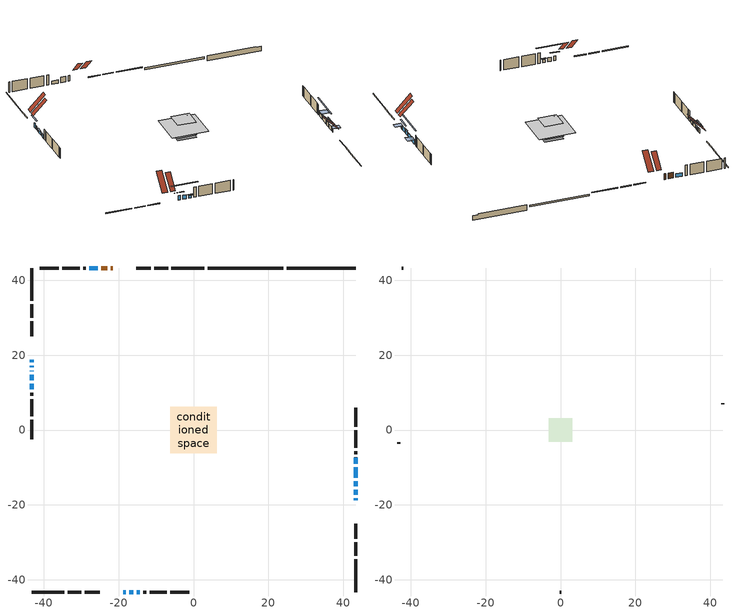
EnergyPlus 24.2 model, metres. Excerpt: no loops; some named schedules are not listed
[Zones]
conditioned space
 floor adiabatic (Floor2 construction): -3.29,-3.29 -3.29,3.29 3.29,3.29 3.29,-3.29 z0.61
 floor adiabatic (AdiabaticFloorConstruction): -6.18,-6.18 -6.18,6.18 6.18,6.18 6.18,-6.18 z1.83
 floor foundation (Slab1 construction): -3.23,-3.23 -3.23,3.23 3.23,3.23 3.23,-3.23 z-1.22
 floor foundation (Slab2 construction): -3.29,-3.29 -3.29,3.29 3.29,3.29 3.29,-3.29 z-0.3
 wall outside (RimJoist1 construction): 2.91,43.29 -5.88,43.29 / -43.29,-43.29 -34.5,-43.29 / -43.29,43.29 -43.29,34.5 / 43.29,-43.29 43.29,-34.5 z0.61:0.91
 wall outside (RimJoist2 construction): -6.81,43.29 -10.43,43.29 / -33.57,-43.29 -29.95,-43.29 / -43.29,33.57 -43.29,29.95 / 43.29,-33.57 43.29,-29.95 z0.61:0.91
 wall outside (RimJoist3 construction): -11.36,43.29 -15.35,43.29 / -29.02,-43.29 -25.04,-43.29 / -43.29,29.02 -43.29,25.04 / 43.29,-29.02 43.29,-25.04 z0.61:0.91
 wall outside (AdiabaticWallConstruction 1): -21.57,43.29 -22.16,43.29 / -23.09,43.29 -24.69,43.29 z0.61:2.64
 wall outside (AdiabaticWallConstruction): 43.29,-18.81 43.29,-18.28 z0.61:1.5; 43.29,-17.35 43.29,-15.98 / 43.29,-15.05 43.29,-13.68 / 43.29,-12.75 43.29,-10.01 / 43.29,-9.08 43.29,-7.35 z0.61:2.08; -18.81,-43.29 -18.1,-43.29 / -43.29,18.81 -43.29,18.1 z0.61:2.24; -43.29,17.18 -43.29,16.76 / -25.62,43.29 -27.85,43.29 z0.61:1.83; -43.29,15.84 -43.29,15.65 z0.61:1.07; -43.29,14.73 -43.29,13.33 z0.61:1.75; -43.29,12.4 -43.29,10.88 z0.61:1.58; -17.17,-43.29 -16.11,-43.29 z0.61:2.06; -15.18,-43.29 -14.36,-43.29 z0.61:1.55
 wall outside (Wall1 construction): -28.77,43.29 -29.52,43.29 / -13.44,-43.29 -12.69,-43.29 / -43.29,9.95 -43.29,9.2 / 43.29,-6.42 43.29,-5.67 z0.61:4.27
 wall outside (Wall2 construction): -30.45,43.29 -35.07,43.29 / -11.76,-43.29 -7.14,-43.29 / -43.29,8.27 -43.29,3.65 / 43.29,-4.74 43.29,-0.12 z0.61:4.27
 wall outside (Wall3 construction): -36,43.29 -41.13,43.29 / -6.21,-43.29 -1.08,-43.29 / -43.29,2.72 -43.29,-2.41 / 43.29,0.81 43.29,5.93 z0.61:4.27
 wall foundation (FoundationWall1 construction): 24.94,43.29,-1.22 24.94,43.29,0.61 41.46,43.29,0.61 41.46,43.29,0.34 43.29,43.29,0.34 43.29,43.29,-1.22
 wall foundation (FoundationWall2 construction): 24.01,43.29 3.84,43.29 z-0.3:0.31
 window (WindowConstruction 11): 43.29,-18.81 43.29,-18.28 z0.61:1.5
 window (WindowConstruction 7): 43.29,-17.35 43.29,-15.98 z0.61:2.08
 window (WindowConstruction 8): 43.29,-15.05 43.29,-13.68 z0.61:2.08
 window (WindowConstruction 9): -18.81,-43.29 -18.1,-43.29 z0.61:2.23
 window (WindowConstruction 10): -43.29,18.81 -43.29,18.1 z0.61:2.23
 window (WindowConstruction 13): -43.29,17.17 -43.29,16.76 z0.61:1.83
 window (WindowConstruction 12): -43.29,15.83 -43.29,15.66 z0.61:1.07
 window (WindowConstruction): -43.29,14.73 -43.29,13.33 z0.61:1.75
 window (WindowConstruction 1): -43.29,12.4 -43.29,10.88 z0.61:1.58
 window (WindowConstruction 2): 43.29,-12.75 43.29,-10.01 z0.61:2.08
 window (WindowConstruction 3): 43.29,-9.08 43.29,-7.35 z0.61:2.08
 window (WindowConstruction 4): -25.62,43.29 -27.85,43.29 z0.61:1.83
 window (WindowConstruction 5): -17.17,-43.29 -16.11,-43.29 z0.61:2.06
 window (WindowConstruction 6): -15.18,-43.29 -14.36,-43.29 z0.61:1.55
 door (Door): -21.57,43.29 -22.16,43.29 z0.61:2.64
 door (Door 1): -23.09,43.29 -24.69,43.29 z0.61:2.64
 ceiling adiabatic (AdiabaticFloorConstruction): 6.18,-6.18 6.18,6.18 -6.18,6.18 -6.18,-6.18 z1.83
 roof outside (Roof2 construction): -2.18,2.18 -2.18,-2.18 2.18,-2.18 2.18,2.18 z4.27
 roof outside (Roof3 construction): -20.64,43.29,4.27 -20.64,38.75,8.81 -19.04,38.75,8.81 -19.04,43.29,4.27; -19.74,-43.29,4.27 -19.74,-38.75,8.81 -21.35,-38.75,8.81 -21.35,-43.29,4.27; -43.29,19.74,4.27 -38.75,19.74,8.81 -38.75,21.35,8.81 -43.29,21.35,4.27; 43.29,-19.74,4.27 38.75,-19.74,8.81 38.75,-21.35,8.81 43.29,-21.35,4.27
attic - vented
 floor to conditioned space (Floor1 construction Reversed): -3.07,-3.07 -3.07,3.07 3.07,3.07 3.07,-3.07 z4.27
 wall outside (Wall4 construction): -42.06,43.29 -42.36,43.29 / -0.15,-43.29 0.15,-43.29 / -43.29,-3.34 -43.29,-3.64 / 43.29,6.86 43.29,7.17 z0.61:4.27
 roof outside (Roof1 construction): -18.11,43.29,4.27 -18.11,38.12,9.44 -16.28,38.12,9.44 -16.28,43.29,4.27; -22.28,-43.29,4.27 -22.28,-38.12,9.44 -24.11,-38.12,9.44 -24.11,-43.29,4.27; -43.29,22.28,4.27 -38.12,22.28,9.44 -38.12,24.11,9.44 -43.29,24.11,4.27; 43.29,-22.28,4.27 38.12,-22.28,9.44 38.12,-24.11,9.44 43.29,-24.11,4.27
shading: 43.29,-17.67 43.29,-19.42 45.73,-19.42 45.73,-17.67 z2.11; 43.29,-14.36 43.29,-18.97 43.59,-18.97 43.59,-14.36 z3.7; 43.29,-13.38 43.29,-15.35 43.59,-15.35 43.59,-13.38 z2.38; -16.88,-43.29 -20.03,-43.29 -20.03,-43.59 -16.88,-43.59 z3.45; -43.29,16.27 -43.29,20.64 -43.59,20.64 -43.59,16.27 z4.06; -43.29,15.2 -43.29,16.29 -43.66,16.29 -43.66,15.2 z1.53; -43.29,13.03 -43.29,15.03 -43.69,15.03 -43.69,13.03 z2.05; -43.29,10.58 -43.29,12.7 -43.66,12.7 -43.66,10.58 z1.87; 43.29,-5.74 43.29,-17.02 43.59,-17.02 43.59,-5.74 z6.35; 43.29,-7.05 43.29,-9.38 45.73,-9.38 45.73,-7.05 z2.38; -12.06,-43.29 -21.22,-43.29 -21.22,-43.59 -12.06,-43.59 z6.11; -13.97,-43.29 -15.58,-43.29 -15.58,-43.69 -13.97,-43.69 z1.95
[Building]
Building 1: Terrain=Suburbs
[Site:Location]
London AP_ON: Latitude {deg}=43.03; Longitude {deg}=-81.15; Time Zone {hr}=-5; Elevation {m}=278; Keep Site Location Information=Yes
[Site:GroundTemperature:Shallow]
3.98693, 1.93205, 1.76749, 2.74264, 6.6573, 10.5537, 13.9317, 16.0716, 16.2534, 14.513, 11.2211, 7.44421
[Site:WaterMainsTemperature]
Calculation Method=Schedule; Temperature Schedule=mains temperature schedule
[Material] Roughness=Rough; Thermal Absorptance=0.9
Name | Thickness {m} | Conductivity {W/m-K} | Density {kg/m3} | Specific Heat {J/kg-K} | Solar Absorptance | Visible Absorptance
asphalt or fiberglass shingles | 0.00635 | 0.162714 | 1121.4 | 1465.45 | 0.95 | 0.95
ceiling stud and cavity | 0.1397 | 0.0798965 | 65.682 | 1177.47 | 0.7 | 0.7
concrete 4.0 in. | 0.1016 | 1.803125 | 2242.8 | 837.4 | 0.7 | 0.7
concrete 8.0 in. | 0.2032 | 1.803125 | 2242.8 | 837.4 | 0.7 | 0.7
door material | 0.04445 | 0.053851 | 512.64 | 1214.23 | 0.7 | 0.7
exterior vertical ins | 0.0052336 | 0.029427 | 32.04 | 1214.23 | 0.7 | 0.7
floor covering | 0.0127 | 9.015625 | 54.468 | 1339.84 | 0.6 | 0.6
floor covering 1 | 0.0127 | 0.0433444 | 54.468 | 1339.84 | 0.6 | 0.6
floor rigid ins; wall rigid ins | 0.512978 | 0.029427 | 32.04 | 1214.23 | 0.7 | 0.7
floor stud and cavity | 0.0889 | 0.214658 | 50.32683 | 1063.81 | 0.7 | 0.7
floor stud and cavity 1 | 0.1397 | 1.75129 | 37.0049 | 1207.88 | 0.7 | 0.7
furniture material conditioned space 1 | 0.1524 | 0.115458 | 640.8 | 1214.23 | 0.6 | 0.6
gypsum board | 0.0127 | 0.160291 | 801 | 837.4 | 0.6 | 0.6
gypsum board 1 | 0.0127 | 0.160291 | 801 | 837.4 | 0.7 | 0.7
osb sheathing 0.5 in. | 0.0127 | 0.115458 | 512.64 | 1214.23 | 0.7 | 0.7
osb sheathing 0.75 in. | 0.01905 | 0.115458 | 512.64 | 1214.23 | 0.7 | 0.7
osb sheathing 2.0 in. | 0.0508 | 0.115458 | 512.64 | 1214.23 | 0.7 | 0.7
rim joist stud and cavity | 0.0508 | 0.0290657 | 125.044 | 1163.47 | 0.6 | 0.6
rim joist stud and cavity 1 | 0.0508 | 0.648972 | 50.32683 | 1063.81 | 0.6 | 0.6
rim joist stud and cavity 2 | 0.0508 | 0.172285 | 50.32683 | 1063.81 | 0.6 | 0.6
roof stud and cavity | 0.2032 | 0.119966 | 78.34581 | 1123.46 | 0.7 | 0.7
roof stud and cavity 1 | 0.0889 | 3.02846 | 78.34581 | 1123.46 | 0.7 | 0.7
wall stud and cavity | 0.1397 | 0.0938917 | 139.0536 | 1170.24 | 0.7 | 0.7
wall stud and cavity 1 | 0.1397 | 0.0940029 | 139.0536 | 1170.24 | 0.7 | 0.7
wall stud and cavity 2 | 0.1397 | 0.0953587 | 139.0536 | 1170.24 | 0.7 | 0.7
wall stud and cavity 3 | 0.0889 | 6.9971 | 50.32683 | 1063.81 | 0.6 | 0.6
wall stud and cavity 4 | 0.0889 | 0.380278 | 52.3479 | 1209.89 | 0.7 | 0.7
wall stud and cavity 5 | 0.0889 | 0.391764 | 83.0341 | 1211.67 | 0.7 | 0.7
wood siding | 0.0254 | 0.102417 | 544.68 | 1172.36 | 0.25 | 0.25
wood siding 1 | 0.00254 | 0.102417 | 544.68 | 1172.36 | 0.25 | 0.25
wood siding 2; wood siding 3; wood siding 4 | 0.0254 | 0.102417 | 544.68 | 1172.36 | 0.7 | 0.7
[WindowMaterial:SimpleGlazingSystem]
Name | U-Factor {W/m2-K} | Solar Heat Gain Coefficient
WindowMaterial | 1.88623 | 0.49
WindowMaterial 1 | 2.04351 | 0.42
WindowMaterial 10 | 3.07407 | 0.29
WindowMaterial 11 | 2.34104 | 0.25
WindowMaterial 2 | 1.84478 | 0.52
WindowMaterial 3 | 1.984461 | 0.45
WindowMaterial 4 | 2.787898 | 0.69
WindowMaterial 5 | 2.038402 | 0.42
WindowMaterial 6 | 2.140606 | 0.37
WindowMaterial 7 | 2.01115 | 0.44
WindowMaterial 8 | 2.07985 | 0.4
WindowMaterial 9 | 2.992306 | 0.48
[Construction]
AdiabaticFloorConstruction: floor stud and cavity 1, floor rigid ins, osb sheathing 0.75 in., floor covering 1
AdiabaticWallConstruction: wood siding 3, wall rigid ins, wall stud and cavity 4, gypsum board
AdiabaticWallConstruction 1: wood siding 4, wall rigid ins, wall stud and cavity 4, gypsum board
Door; Door 1: door material
Floor1 construction Reversed: gypsum board, ceiling stud and cavity
Floor2 construction: floor stud and cavity, floor covering
FoundationWall1 construction: concrete 8.0 in.
FoundationWall2 construction: concrete 8.0 in., gypsum board 1
furniture construction conditioned space 1: furniture material conditioned space 1
PartitionWallConstruction: gypsum board, wall stud and cavity 5, gypsum board
RimJoist1 construction: wood siding 2, osb sheathing 2.0 in., rim joist stud and cavity
RimJoist2 construction: wood siding 2, rim joist stud and cavity 1
RimJoist3 construction: wood siding 2, rim joist stud and cavity 2
Roof1 construction: asphalt or fiberglass shingles
Roof2 construction: asphalt or fiberglass shingles, osb sheathing 0.75 in., roof stud and cavity, gypsum board
Roof3 construction: asphalt or fiberglass shingles, osb sheathing 0.5 in., roof stud and cavity 1, gypsum board
Slab1 construction; Slab2 construction: concrete 4.0 in.
Wall1 construction: wood siding, osb sheathing 0.5 in., wall stud and cavity, gypsum board
Wall2 construction: wood siding, osb sheathing 0.5 in., wall stud and cavity 1, gypsum board
Wall3 construction: wood siding, osb sheathing 0.5 in., wall stud and cavity 2, gypsum board
Wall4 construction: wood siding 1, wall stud and cavity 3
WindowConstruction: WindowMaterial
WindowConstruction 1: WindowMaterial 1
WindowConstruction 10; WindowConstruction 9: WindowMaterial 8
WindowConstruction 11: WindowMaterial 9
WindowConstruction 12: WindowMaterial 10
WindowConstruction 13: WindowMaterial 11
WindowConstruction 2: WindowMaterial 2
WindowConstruction 3: WindowMaterial 3
WindowConstruction 4: WindowMaterial 4
WindowConstruction 5: WindowMaterial 5
WindowConstruction 6: WindowMaterial 6
WindowConstruction 7; WindowConstruction 8: WindowMaterial 7
[Zone] Multiplier=1; Part of Total Floor Area=Yes
Name | Volume {m3}
attic - vented | 27.3996
conditioned space | 424.6
[Space]
Name | Zone | Volume {m3}
attic - vented 1 | attic - vented | 27.3996
conditioned space 1 | conditioned space | 424.6
[ZoneInfiltration:EffectiveLeakageArea]
infil attic - vented 1: Zone or Space=attic - vented 1; Schedule=Always On Discrete; Effective Air Leakage Area {cm2}=1649.89; Stack Coefficient=0.000613901; Wind Coefficient=1.67405e-05
[ZoneMixing]
whole house fan mix: Zone or Space=attic - vented; Schedule=Always On Continuous; Design Flow Rate Calculation Method=Flow/Zone; Design Flow Rate {m3/s}=0; Source Zone or Space=conditioned space
[SurfaceProperty:ExposedFoundationPerimeter] Exposed Perimeter Calculation Method=TotalExposedPerimeter
Name | Total Exposed Perimeter {m}
Slab1 | 18.349
Slab2 | 20.178
[InternalMass] Zone or ZoneList=conditioned space; Space or SpaceList=conditioned space 1
Name | Construction | Surface Area {m2}
furniture mass conditioned space 1 | furniture construction conditioned space 1 | 112.54
partition wall mass | PartitionWallConstruction | 238
[Lights]
interior lighting: Zone or ZoneList or Space or SpaceList=conditioned space 1; Schedule=interior lighting schedule; Design Level Calculation Method=LightingLevel; Lighting Level {W}=343.2; Return Air Fraction=0; Fraction Radiant=0.6; Fraction Visible=0.2; Fraction Replaceable=1
[People]
occupants: Zone or ZoneList or Space or SpaceList=conditioned space 1; Number of People Schedule=occupants schedule; Number of People Calculation Method=People; Number of People=3; Fraction Radiant=0.314171; Sensible Heat Fraction=0.56303; Activity Level Schedule=occupants activity schedule; Carbon Dioxide Generation Rate {m3/s-W}=0; Enable ASHRAE 55 Comfort Warnings=No; Mean Radiant Temperature Calculation Type=EnclosureAveraged
[ElectricEquipment] Zone or ZoneList or Space or SpaceList=conditioned space 1; Design Level Calculation Method=EquipmentLevel
Name | Schedule | Design Level {W} | Fraction Latent | Fraction Radiant | Fraction Lost
clothes dryer | clothes dryer schedule | 140.772 | 0.015 | 0.081 | 0.85
clothes washer | clothes washer schedule | 32.1985 | 0.03 | 0.162 | 0.7
cooking range | cooking range schedule | 215.147 | 0.08 | 0.432 | 0.2
dishwasher | dishwasher schedule | 66.8632 | 0.3 | 0.18 | 0.4
fridge | fridge schedule | 72.9452 | 0 | 0.6 | 0
mech vent bath fan 0 | mech vent bath fan 0 schedule | 50.2 | 0 | 0 | 1
mech vent house fan | mech vent house fan schedule | 0 | 0 | 0 | 1
mech vent house fan cfis | mech vent house fan cfis schedule | 0 | 0 | 0 | 0
mech vent range fan 0 | mech vent range fan 0 schedule | 57 | 0 | 0 | 1
misc plug loads | misc plug loads schedule | 494.7 | 0.045 | 0.513 | 0.1
whole house fan | Always On Discrete | 0 | 0 | 0 | 1
[OtherEquipment] Zone or ZoneList or Space or SpaceList=conditioned space 1; Design Level Calculation Method=EquipmentLevel
Name | Fuel Type | Schedule | Design Level {W} | Fraction Latent | Fraction Radiant | Fraction Lost
clothes dryer 1 | Electricity | clothes dryer schedule | 0 | 0.015 | 0.081 | 0.85
cooking range 1 | Electricity | cooking range schedule | 0 | 0.08 | 0.432 | 0.2
general water use latent | None | general water use schedule | 62.594 | 1 | 0 | 0
general water use sensible | None | general water use schedule | -61.6891 | 0 | 0.6 | 0
mech vent house fan latent load | None | Always On Discrete | 0 | 1 | 0 | 0
mech vent house fan sensible load | None | Always On Discrete | 0 | 0 | 0 | 0
water heater energy adjustment1 | NaturalGas | Always On Discrete | 0.01 | 0 | 0 | 1
[ZoneInfiltration:DesignFlowRate] Zone or ZoneList or Space or SpaceList=conditioned space 1; Schedule=Always On Discrete; Design Flow Rate Calculation Method=Flow/Zone; Design Flow Rate {m3/s}=0
infil flow; natural vent flow; whole house fan flow
[Foundation:Kiva] Initial Indoor Air Temperature {C}=18; Wall Depth Below Slab {m}=0.2032
Name | Wall Height Above Grade {m} | Custom Block Material Name 1 | Custom Block Depth 1 {m} | Custom Block X Position 1 {m} | Custom Block Z Position 1 {m}
Foundation Kiva 1 | 0.609996
Foundation Kiva 2 | 0.309982 | exterior vertical ins | 0.609996 | 0.2159 | 0
[Foundation:Kiva:Settings]
Soil Conductivity {W/m-K}=0.849921; Soil Density {kg/m3}=1842.3; Soil Specific Heat {J/kg-K}=418.7; Ground Solar Absorptivity=0.9; Ground Thermal Absorptivity=0.9; Ground Surface Roughness {m}=0.03; Far-Field Width {m}=40; Deep-Ground Boundary Condition=ZeroFlux; Deep-Ground Depth {m}=40; Minimum Cell Dimension {m}=0.2; Maximum Cell Growth Coefficient=3; Simulation Timestep=Timestep
[Exterior:Lights]
exterior lighting: Schedule=exterior lighting schedule; Design Level {W}=75.6
[Schedule:Constant]
Name | Hourly Value
Always On Continuous; mech vent house fan schedule; mech vent house fan cfis schedule; Always On Discrete | 1
occupants activity schedule | 117.228
fridge schedule | 0
[Schedule:Week:Daily]
interior lighting schedule Week Rule - Jan1-Jan27: interior lighting schedule day, interior lighting schedule day, interior lighting schedule day, interior lighting schedule day, interior lighting schedule day, interior lighting schedule day, interior lighting schedule day, interior lighting schedule default day, interior lighting schedule default day, interior lighting schedule default day, interior lighting schedule default day, interior lighting schedule default day
interior lighting schedule Week Rule - Jan28-Feb3: interior lighting schedule day, interior lighting schedule day, interior lighting schedule day, interior lighting schedule day, interior lighting schedule day 1, interior lighting schedule day 1, interior lighting schedule day 1, interior lighting schedule default day, interior lighting schedule default day, interior lighting schedule default day, interior lighting schedule default day, interior lighting schedule default day
interior lighting schedule Week Rule - Feb4-Feb24: interior lighting schedule day 1, interior lighting schedule day 1, interior lighting schedule day 1, interior lighting schedule day 1, interior lighting schedule day 1, interior lighting schedule day 1, interior lighting schedule day 1, interior lighting schedule default day, interior lighting schedule default day, interior lighting schedule default day, interior lighting schedule default day, interior lighting schedule default day
interior lighting schedule Week Rule - Feb25-Mar3: interior lighting schedule day 1, interior lighting schedule day 1, interior lighting schedule day 1, interior lighting schedule day 1, interior lighting schedule day 2, interior lighting schedule day 2, interior lighting schedule day 2, interior lighting schedule default day, interior lighting schedule default day, interior lighting schedule default day, interior lighting schedule default day, interior lighting schedule default day
interior lighting schedule Week Rule - Mar4-Mar31: interior lighting schedule day 2, interior lighting schedule day 2, interior lighting schedule day 2, interior lighting schedule day 2, interior lighting schedule day 2, interior lighting schedule day 2, interior lighting schedule day 2, interior lighting schedule default day, interior lighting schedule default day, interior lighting schedule default day, interior lighting schedule default day, interior lighting schedule default day
interior lighting schedule Week Rule - Apr1-Apr28: interior lighting schedule day 3, interior lighting schedule day 3, interior lighting schedule day 3, interior lighting schedule day 3, interior lighting schedule day 3, interior lighting schedule day 3, interior lighting schedule day 3, interior lighting schedule default day, interior lighting schedule default day, interior lighting schedule default day, interior lighting schedule default day, interior lighting schedule default day
interior lighting schedule Week Rule - Apr29-May5: interior lighting schedule day 3, interior lighting schedule day 3, interior lighting schedule day 4, interior lighting schedule day 4, interior lighting schedule day 4, interior lighting schedule day 4, interior lighting schedule day 4, interior lighting schedule default day, interior lighting schedule default day, interior lighting schedule default day, interior lighting schedule default day, interior lighting schedule default day
interior lighting schedule Week Rule - May6-May26: interior lighting schedule day 4, interior lighting schedule day 4, interior lighting schedule day 4, interior lighting schedule day 4, interior lighting schedule day 4, interior lighting schedule day 4, interior lighting schedule day 4, interior lighting schedule default day, interior lighting schedule default day, interior lighting schedule default day, interior lighting schedule default day, interior lighting schedule default day
interior lighting schedule Week Rule - May27-Jun2: interior lighting schedule day 4, interior lighting schedule day 4, interior lighting schedule day 4, interior lighting schedule day 4, interior lighting schedule day 4, interior lighting schedule day 5, interior lighting schedule day 5, interior lighting schedule default day, interior lighting schedule default day, interior lighting schedule default day, interior lighting schedule default day, interior lighting schedule default day
interior lighting schedule Week Rule - Jun3-Jun30: interior lighting schedule day 5, interior lighting schedule day 5, interior lighting schedule day 5, interior lighting schedule day 5, interior lighting schedule day 5, interior lighting schedule day 5, interior lighting schedule day 5, interior lighting schedule default day, interior lighting schedule default day, interior lighting schedule default day, interior lighting schedule default day, interior lighting schedule default day
interior lighting schedule Week Rule - Jul1-Jul28: interior lighting schedule day 6, interior lighting schedule day 6, interior lighting schedule day 6, interior lighting schedule day 6, interior lighting schedule day 6, interior lighting schedule day 6, interior lighting schedule day 6, interior lighting schedule default day, interior lighting schedule default day, interior lighting schedule default day, interior lighting schedule default day, interior lighting schedule default day
interior lighting schedule Week Rule - Jul29-Aug4: interior lighting schedule day 6, interior lighting schedule day 6, interior lighting schedule day 6, interior lighting schedule day 7, interior lighting schedule day 7, interior lighting schedule day 7, interior lighting schedule day 7, interior lighting schedule default day, interior lighting schedule default day, interior lighting schedule default day, interior lighting schedule default day, interior lighting schedule default day
interior lighting schedule Week Rule - Aug5-Aug25: interior lighting schedule day 7, interior lighting schedule day 7, interior lighting schedule day 7, interior lighting schedule day 7, interior lighting schedule day 7, interior lighting schedule day 7, interior lighting schedule day 7, interior lighting schedule default day, interior lighting schedule default day, interior lighting schedule default day, interior lighting schedule default day, interior lighting schedule default day
interior lighting schedule Week Rule - Aug26-Sep1: interior lighting schedule day 7, interior lighting schedule day 7, interior lighting schedule day 7, interior lighting schedule day 7, interior lighting schedule day 7, interior lighting schedule day 7, interior lighting schedule day 8, interior lighting schedule default day, interior lighting schedule default day, interior lighting schedule default day, interior lighting schedule default day, interior lighting schedule default day
interior lighting schedule Week Rule - Sep2-Sep29: interior lighting schedule day 8, interior lighting schedule day 8, interior lighting schedule day 8, interior lighting schedule day 8, interior lighting schedule day 8, interior lighting schedule day 8, interior lighting schedule day 8, interior lighting schedule default day, interior lighting schedule default day, interior lighting schedule default day, interior lighting schedule default day, interior lighting schedule default day
interior lighting schedule Week Rule - Sep30-Oct6: interior lighting schedule day 8, interior lighting schedule day 9, interior lighting schedule day 9, interior lighting schedule day 9, interior lighting schedule day 9, interior lighting schedule day 9, interior lighting schedule day 9, interior lighting schedule default day, interior lighting schedule default day, interior lighting schedule default day, interior lighting schedule default day, interior lighting schedule default day
interior lighting schedule Week Rule - Oct7-Oct27: interior lighting schedule day 9, interior lighting schedule day 9, interior lighting schedule day 9, interior lighting schedule day 9, interior lighting schedule day 9, interior lighting schedule day 9, interior lighting schedule day 9, interior lighting schedule default day, interior lighting schedule default day, interior lighting schedule default day, interior lighting schedule default day, interior lighting schedule default day
interior lighting schedule Week Rule - Oct28-Nov3: interior lighting schedule day 9, interior lighting schedule day 9, interior lighting schedule day 9, interior lighting schedule day 9, interior lighting schedule day 10, interior lighting schedule day 10, interior lighting schedule day 10, interior lighting schedule default day, interior lighting schedule default day, interior lighting schedule default day, interior lighting schedule default day, interior lighting schedule default day
interior lighting schedule Week Rule - Nov4-Nov24: interior lighting schedule day 10, interior lighting schedule day 10, interior lighting schedule day 10, interior lighting schedule day 10, interior lighting schedule day 10, interior lighting schedule day 10, interior lighting schedule day 10, interior lighting schedule default day, interior lighting schedule default day, interior lighting schedule default day, interior lighting schedule default day, interior lighting schedule default day
interior lighting schedule Week Rule - Nov25-Dec1: interior lighting schedule day 10, interior lighting schedule day 10, interior lighting schedule day 10, interior lighting schedule day 10, interior lighting schedule day 10, interior lighting schedule day 10, interior lighting schedule day 11, interior lighting schedule default day, interior lighting schedule default day, interior lighting schedule default day, interior lighting schedule default day, interior lighting schedule default day
interior lighting schedule Week Rule - Dec2-Dec31: interior lighting schedule day 11, interior lighting schedule day 11, interior lighting schedule day 11, interior lighting schedule day 11, interior lighting schedule day 11, interior lighting schedule day 11, interior lighting schedule day 11, interior lighting schedule default day, interior lighting schedule default day, interior lighting schedule default day, interior lighting schedule default day, interior lighting schedule default day
occupants schedule Week Rule - Jan1-Dec31: occupants schedule day, occupants schedule day, occupants schedule day, occupants schedule day, occupants schedule day, occupants schedule day, occupants schedule day, occupants schedule default day, occupants schedule default day, occupants schedule default day, occupants schedule default day, occupants schedule default day
clothes dryer schedule Week Rule - Jan1-Dec31: clothes dryer schedule day, clothes dryer schedule day, clothes dryer schedule day, clothes dryer schedule day, clothes dryer schedule day, clothes dryer schedule day, clothes dryer schedule day, clothes dryer schedule default day, clothes dryer schedule default day, clothes dryer schedule default day, clothes dryer schedule default day, clothes dryer schedule default day
clothes washer schedule Week Rule - Jan1-Dec31: clothes washer schedule day, clothes washer schedule day, clothes washer schedule day, clothes washer schedule day, clothes washer schedule day, clothes washer schedule day, clothes washer schedule day, clothes washer schedule default day, clothes washer schedule default day, clothes washer schedule default day, clothes washer schedule default day, clothes washer schedule default day
cooking range schedule Week Rule - Jan1-Dec31: cooking range schedule day, cooking range schedule day, cooking range schedule day, cooking range schedule day, cooking range schedule day, cooking range schedule day, cooking range schedule day, cooking range schedule default day, cooking range schedule default day, cooking range schedule default day, cooking range schedule default day, cooking range schedule default day
dishwasher schedule Week Rule - Jan1-Dec31: dishwasher schedule day, dishwasher schedule day, dishwasher schedule day, dishwasher schedule day, dishwasher schedule day, dishwasher schedule day, dishwasher schedule day, dishwasher schedule default day, dishwasher schedule default day, dishwasher schedule default day, dishwasher schedule default day, dishwasher schedule default day
mech vent bath fan 0 schedule Week Rule - Jan1-Dec31: mech vent bath fan 0 schedule day, mech vent bath fan 0 schedule day, mech vent bath fan 0 schedule day, mech vent bath fan 0 schedule day, mech vent bath fan 0 schedule day, mech vent bath fan 0 schedule day, mech vent bath fan 0 schedule day, mech vent bath fan 0 schedule default day, mech vent bath fan 0 schedule default day, mech vent bath fan 0 schedule default day, mech vent bath fan 0 schedule default day, mech vent bath fan 0 schedule default day
mech vent range fan 0 schedule Week Rule - Jan1-Dec31: mech vent range fan 0 schedule day, mech vent range fan 0 schedule day, mech vent range fan 0 schedule day, mech vent range fan 0 schedule day, mech vent range fan 0 schedule day, mech vent range fan 0 schedule day, mech vent range fan 0 schedule day, mech vent range fan 0 schedule default day, mech vent range fan 0 schedule default day, mech vent range fan 0 schedule default day, mech vent range fan 0 schedule default day, mech vent range fan 0 schedule default day
misc plug loads schedule Week Rule - Jan1-Dec31: misc plug loads schedule day, misc plug loads schedule day, misc plug loads schedule day, misc plug loads schedule day, misc plug loads schedule day, misc plug loads schedule day, misc plug loads schedule day, misc plug loads schedule default day, misc plug loads schedule default day, misc plug loads schedule default day, misc plug loads schedule default day, misc plug loads schedule default day
general water use schedule Week Rule - Jan1-Dec31: general water use schedule day, general water use schedule day, general water use schedule day, general water use schedule day, general water use schedule day, general water use schedule day, general water use schedule day, general water use schedule default day, general water use schedule default day, general water use schedule default day, general water use schedule default day, general water use schedule default day
exterior lighting schedule Week Rule - Jan1-Jan27: exterior lighting schedule day, exterior lighting schedule day, exterior lighting schedule day, exterior lighting schedule day, exterior lighting schedule day, exterior lighting schedule day, exterior lighting schedule day, exterior lighting schedule default day, exterior lighting schedule default day, exterior lighting schedule default day, exterior lighting schedule default day, exterior lighting schedule default day
exterior lighting schedule Week Rule - Jan28-Feb3: exterior lighting schedule day, exterior lighting schedule day, exterior lighting schedule day, exterior lighting schedule day, exterior lighting schedule day 1, exterior lighting schedule day 1, exterior lighting schedule day 1, exterior lighting schedule default day, exterior lighting schedule default day, exterior lighting schedule default day, exterior lighting schedule default day, exterior lighting schedule default day
exterior lighting schedule Week Rule - Feb4-Feb24: exterior lighting schedule day 1, exterior lighting schedule day 1, exterior lighting schedule day 1, exterior lighting schedule day 1, exterior lighting schedule day 1, exterior lighting schedule day 1, exterior lighting schedule day 1, exterior lighting schedule default day, exterior lighting schedule default day, exterior lighting schedule default day, exterior lighting schedule default day, exterior lighting schedule default day
exterior lighting schedule Week Rule - Feb25-Mar3: exterior lighting schedule day 1, exterior lighting schedule day 1, exterior lighting schedule day 1, exterior lighting schedule day 1, exterior lighting schedule day 2, exterior lighting schedule day 2, exterior lighting schedule day 2, exterior lighting schedule default day, exterior lighting schedule default day, exterior lighting schedule default day, exterior lighting schedule default day, exterior lighting schedule default day
exterior lighting schedule Week Rule - Mar4-Mar31: exterior lighting schedule day 2, exterior lighting schedule day 2, exterior lighting schedule day 2, exterior lighting schedule day 2, exterior lighting schedule day 2, exterior lighting schedule day 2, exterior lighting schedule day 2, exterior lighting schedule default day, exterior lighting schedule default day, exterior lighting schedule default day, exterior lighting schedule default day, exterior lighting schedule default day
exterior lighting schedule Week Rule - Apr1-Apr28: exterior lighting schedule day 3, exterior lighting schedule day 3, exterior lighting schedule day 3, exterior lighting schedule day 3, exterior lighting schedule day 3, exterior lighting schedule day 3, exterior lighting schedule day 3, exterior lighting schedule default day, exterior lighting schedule default day, exterior lighting schedule default day, exterior lighting schedule default day, exterior lighting schedule default day
exterior lighting schedule Week Rule - Apr29-May5: exterior lighting schedule day 3, exterior lighting schedule day 3, exterior lighting schedule day 4, exterior lighting schedule day 4, exterior lighting schedule day 4, exterior lighting schedule day 4, exterior lighting schedule day 4, exterior lighting schedule default day, exterior lighting schedule default day, exterior lighting schedule default day, exterior lighting schedule default day, exterior lighting schedule default day
exterior lighting schedule Week Rule - May6-May26: exterior lighting schedule day 4, exterior lighting schedule day 4, exterior lighting schedule day 4, exterior lighting schedule day 4, exterior lighting schedule day 4, exterior lighting schedule day 4, exterior lighting schedule day 4, exterior lighting schedule default day, exterior lighting schedule default day, exterior lighting schedule default day, exterior lighting schedule default day, exterior lighting schedule default day
exterior lighting schedule Week Rule - May27-Jun2: exterior lighting schedule day 4, exterior lighting schedule day 4, exterior lighting schedule day 4, exterior lighting schedule day 4, exterior lighting schedule day 4, exterior lighting schedule day 5, exterior lighting schedule day 5, exterior lighting schedule default day, exterior lighting schedule default day, exterior lighting schedule default day, exterior lighting schedule default day, exterior lighting schedule default day
[Schedule:Year]
interior lighting schedule: interior lighting schedule Week Rule - Jan1-Jan27, 1, 1, 1, 27, interior lighting schedule Week Rule - Jan28-Feb3, 1, 28, 2, 3, interior lighting schedule Week Rule - Feb4-Feb24, 2, 4, 2, 24, interior lighting schedule Week Rule - Feb25-Mar3, 2, 25, 3, 3, interior lighting schedule Week Rule - Mar4-Mar31, 3, 4, 3, 31, interior lighting schedule Week Rule - Apr1-Apr28, 4, 1, 4, 28, interior lighting schedule Week Rule - Apr29-May5, 4, 29, 5, 5, interior lighting schedule Week Rule - May6-May26, 5, 6, 5, 26, interior lighting schedule Week Rule - May27-Jun2, 5, 27, 6, 2, interior lighting schedule Week Rule - Jun3-Jun30, 6, 3, 6, 30, interior lighting schedule Week Rule - Jul1-Jul28, 7, 1, 7, 28, interior lighting schedule Week Rule - Jul29-Aug4, 7, 29, 8, 4, interior lighting schedule Week Rule - Aug5-Aug25, 8, 5, 8, 25, interior lighting schedule Week Rule - Aug26-Sep1, 8, 26, 9, 1, interior lighting schedule Week Rule - Sep2-Sep29, 9, 2, 9, 29, interior lighting schedule Week Rule - Sep30-Oct6, 9, 30, 10, 6, interior lighting schedule Week Rule - Oct7-Oct27, 10, 7, 10, 27, interior lighting schedule Week Rule - Oct28-Nov3, 10, 28, 11, 3, interior lighting schedule Week Rule - Nov4-Nov24, 11, 4, 11, 24, interior lighting schedule Week Rule - Nov25-Dec1, 11, 25, 12, 1, interior lighting schedule Week Rule - Dec2-Dec31, 12, 2, 12, 31
occupants schedule: occupants schedule Week Rule - Jan1-Dec31, 1, 1, 12, 31
clothes dryer schedule: clothes dryer schedule Week Rule - Jan1-Dec31, 1, 1, 12, 31
clothes washer schedule: clothes washer schedule Week Rule - Jan1-Dec31, 1, 1, 12, 31
cooking range schedule: cooking range schedule Week Rule - Jan1-Dec31, 1, 1, 12, 31
dishwasher schedule: dishwasher schedule Week Rule - Jan1-Dec31, 1, 1, 12, 31
mech vent bath fan 0 schedule: mech vent bath fan 0 schedule Week Rule - Jan1-Dec31, 1, 1, 12, 31
mech vent range fan 0 schedule: mech vent range fan 0 schedule Week Rule - Jan1-Dec31, 1, 1, 12, 31
misc plug loads schedule: misc plug loads schedule Week Rule - Jan1-Dec31, 1, 1, 12, 31
general water use schedule: general water use schedule Week Rule - Jan1-Dec31, 1, 1, 12, 31
exterior lighting schedule: exterior lighting schedule Week Rule - Jan1-Jan27, 1, 1, 1, 27, exterior lighting schedule Week Rule - Jan28-Feb3, 1, 28, 2, 3, exterior lighting schedule Week Rule - Feb4-Feb24, 2, 4, 2, 24, exterior lighting schedule Week Rule - Feb25-Mar3, 2, 25, 3, 3, exterior lighting schedule Week Rule - Mar4-Mar31, 3, 4, 3, 31, exterior lighting schedule Week Rule - Apr1-Apr28, 4, 1, 4, 28, exterior lighting schedule Week Rule - Apr29-May5, 4, 29, 5, 5, exterior lighting schedule Week Rule - May6-May26, 5, 6, 5, 26, exterior lighting schedule Week Rule - May27-Jun2, 5, 27, 6, 2, exterior lighting schedule Week Rule - Jun3-Jun30, 6, 3, 6, 30, exterior lighting schedule Week Rule - Jul1-Jul28, 7, 1, 7, 28, exterior lighting schedule Week Rule - Jul29-Aug4, 7, 29, 8, 4, exterior lighting schedule Week Rule - Aug5-Aug25, 8, 5, 8, 25, exterior lighting schedule Week Rule - Aug26-Sep1, 8, 26, 9, 1, exterior lighting schedule Week Rule - Sep2-Sep29, 9, 2, 9, 29, exterior lighting schedule Week Rule - Sep30-Oct6, 9, 30, 10, 6, exterior lighting schedule Week Rule - Oct7-Oct27, 10, 7, 10, 27, exterior lighting schedule Week Rule - Oct28-Nov3, 10, 28, 11, 3, exterior lighting schedule Week Rule - Nov4-Nov24, 11, 4, 11, 24, exterior lighting schedule Week Rule - Nov25-Dec1, 11, 25, 12, 1, exterior lighting schedule Week Rule - Dec2-Dec31, 12, 2, 12, 31
[Schedule:Compact]
mains temperature schedule: Through: 01/01, For: AllDays, Until: 24:00, 7.96722, Through: 01/02, For: AllDays, Until: 24:00, 7.89722, Through: 01/03, For: AllDays, Until: 24:00, 7.82778, Through: 01/04, For: AllDays, Until: 24:00, 7.76, Through: 01/05, For: AllDays, Until: 24:00, 7.69333, Through: 01/06, For: AllDays, Until: 24:00, 7.62778, Through: 01/07, For: AllDays, Until: 24:00, 7.56389, Through: 01/08, For: AllDays, Until: 24:00, 7.50167, Through: 01/09, For: AllDays, Until: 24:00, 7.44056, Through: 01/10, For: AllDays, Until: 24:00, 7.38056, Through: 01/11, For: AllDays, Until: 24:00, 7.32222, Through: 01/12, For: AllDays, Until: 24:00, 7.26556, Through: 01/13, For: AllDays, Until: 24:00, 7.21, Through: 01/14, For: AllDays, Until: 24:00, 7.15556, Through: 01/15, For: AllDays, Until: 24:00, 7.10333, Through: 01/16, For: AllDays, Until: 24:00, 7.05222, Through: 01/17, For: AllDays, Until: 24:00, 7.00278, Through: 01/18, For: AllDays, Until: 24:00, 6.955, Through: 01/19, For: AllDays, Until: 24:00, 6.90833, Through: 01/20, For: AllDays, Until: 24:00, 6.86389, Through: 01/21, For: AllDays, Until: 24:00, 6.82056, Through: 01/22, For: AllDays, Until: 24:00, 6.77889, Through: 01/23, For: AllDays, Until: 24:00, 6.73889, Through: 01/24, For: AllDays, Until: 24:00, 6.7, Through: 01/25, For: AllDays, Until: 24:00, 6.66333, Through: 01/26, For: AllDays, Until: 24:00, 6.62833, Through: 01/27, For: AllDays, Until: 24:00, 6.59444, Through: 01/28, For: AllDays, Until: 24:00, 6.56278, Through: 01/29, For: AllDays, Until: 24:00, 6.53222, Through: 01/30, For: AllDays, Until: 24:00, 6.50389, Through: 01/31, For: AllDays, Until: 24:00, 6.47722, Through: 02/01, For: AllDays, Until: 24:00, 6.45167, Through: 02/02, For: AllDays, Until: 24:00, 6.42833, Through: 02/03, For: AllDays, Until: 24:00, 6.40667, Through: 02/04, For: AllDays, Until: 24:00, 6.38611, Through: 02/05, For: AllDays, Until: 24:00, 6.36778, Through: 02/06, For: AllDays, Until: 24:00, 6.35111, Through: 02/07, For: AllDays, Until: 24:00, 6.33611, Through: 02/08, For: AllDays, Until: 24:00, 6.32333, Through: 02/09, For: AllDays, Until: 24:00, 6.31167, Through: 02/10, For: AllDays, Until: 24:00, 6.30222, Through: 02/11, For: AllDays, Until: 24:00, 6.29389, Through: 02/12, For: AllDays, Until: 24:00, 6.28778, Through: 02/13, For: AllDays, Until: 24:00, 6.28333, Through: 02/14, For: AllDays, Until: 24:00, 6.28056, Through: 02/15, For: AllDays, Until: 24:00, 6.27944, Through: 02/16, For: AllDays, Until: 24:00, 6.28, Through: 02/17, For: AllDays, Until: 24:00, 6.28278, Through: 02/18, For: AllDays, Until: 24:00, 6.28722, Through: 02/19, For: AllDays, Until: 24:00, 6.29278, Through: 02/20, For: AllDays, Until: 24:00, 6.30056, Through: 02/21, For: AllDays, Until: 24:00, 6.31, Through: 02/22, For: AllDays, Until: 24:00, 6.32111, Through: 02/23, For: AllDays, Until: 24:00, 6.33444, Through: 02/24, For: AllDays, Until: 24:00, 6.34889, Through: 02/25, For: AllDays, Until: 24:00, 6.36556, Through: 02/26, For: AllDays, Until: 24:00, 6.38333, Through: 02/27, For: AllDays, Until: 24:00, 6.40333, Through: 02/28, For: AllDays, Until: 24:00, 6.425, Through: 03/01, For: AllDays, Until: 24:00, 6.44833, Through: 03/02, For: AllDays, Until: 24:00, 6.47278, Through: 03/03, For: AllDays, Until: 24:00, 6.49944, Through: 03/04, For: AllDays, Until: 24:00, 6.52778, Through: 03/05, For: AllDays, Until: 24:00, 6.55778, Through: 03/06, For: AllDays, Until: 24:00, 6.58944, Through: 03/07, For: AllDays, Until: 24:00, 6.62278, Through: 03/08, For: AllDays, Until: 24:00, 6.65778, Through: 03/09, For: AllDays, Until: 24:00, 6.69444, Through: 03/10, For: AllDays, Until: 24:00, 6.73278, Through: 03/11, For: AllDays, Until: 24:00, 6.77278, Through: 03/12, For: AllDays, Until: 24:00, 6.81389, Through: 03/13, For: AllDays, Until: 24:00, 6.85722, Through: 03/14, For: AllDays, Until: 24:00, 6.90167, Through: 03/15, For: AllDays, Until: 24:00, 6.94778, Through: 03/16, For: AllDays, Until: 24:00, 6.99556, Through: 03/17, For: AllDays, Until: 24:00, 7.045, Through: 03/18, For: AllDays, Until: 24:00, 7.09556, Through: 03/19, For: AllDays, Until: 24:00, 7.14778, Through: 03/20, For: AllDays, Until: 24:00, 7.20167, Through: 03/21, For: AllDays, Until: 24:00, 7.25667, Through: 03/22, For: AllDays, Until: 24:00, 7.31333, Through: 03/23, For: AllDays, Until: 24:00, 7.37167, Through: 03/24, For: AllDays, Until: 24:00, 7.43111, Through: 03/25, For: AllDays, Until: 24:00, 7.49222, Through: 03/26, For: AllDays, Until: 24:00, 7.55444, Through: 03/27, For: AllDays, Until: 24:00, 7.61833, Through: 03/28, For: AllDays, Until: 24:00, 7.68333, Through: 03/29, For: AllDays, Until: 24:00, 7.74944, Through: 03/30, For: AllDays, Until: 24:00, 7.81722, Through: 03/31, For: AllDays, Until: 24:00, 7.88667, Through: 04/01, For: AllDays, Until: 24:00, 7.95667, Through: 04/02, For: AllDays, Until: 24:00, 8.02833, Through: 04/03, For: AllDays, Until: 24:00, 8.10111, Through: 04/04, For: AllDays, Until: 24:00, 8.175, Through: 04/05, For: AllDays, Until: 24:00, 8.25, Through: 04/06, For: AllDays, Until: 24:00, 8.32667, Through: 04/07, For: AllDays, Until: 24:00, 8.40389, Through: 04/08, For: AllDays, Until: 24:00, 8.48278, Through: 04/09, For: AllDays, Until: 24:00, 8.56222, Through: 04/10, For: AllDays, Until: 24:00, 8.64278, Through: 04/11, For: AllDays, Until: 24:00, 8.725, Through: 04/12, For: AllDays, Until: 24:00, 8.80778, Through: 04/13, For: AllDays, Until: 24:00, 8.89167, Through: 04/14, For: AllDays, Until: 24:00, 8.97611, Through: 04/15, For: AllDays, Until: 24:00, 9.06167, Through: 04/16, For: AllDays, Until: 24:00, 9.14833, Through: 04/17, For: AllDays, Until: 24:00, 9.23611, Through: 04/18, For: AllDays, Until: 24:00, 9.32444, Through: 04/19, For: AllDays, Until: 24:00, 9.41389, Through: 04/20, For: AllDays, Until: 24:00, 9.50389, Through: 04/21, For: AllDays, Until: 24:00, 9.595, Through: 04/22, For: AllDays, Until: 24:00, 9.68667, Through: 04/23, For: AllDays, Until: 24:00, 9.77889, Through: 04/24, For: AllDays, Until: 24:00, 9.87222, Through: 04/25, For: AllDays, Until: 24:00, 9.96556, Through: 04/26, For: AllDays, Until: 24:00, 10.06, Through: 04/27, For: AllDays, Until: 24:00, 10.1556, Through: 04/28, For: AllDays, Until: 24:00, 10.2511, Through: 04/29, For: AllDays, Until: 24:00, 10.3472, Through: 04/30, For: AllDays, Until: 24:00, 10.4439, Through: 05/01, For: AllDays, Until: 24:00, 10.5411, Through: 05/02, For: AllDays, Until: 24:00, 10.6389, Through: 05/03, For: AllDays, Until: 24:00, 10.7372, Through: 05/04, For: AllDays, Until: 24:00, 10.8361, Through: 05/05, For: AllDays, Until: 24:00, 10.935, Through: 05/06, For: AllDays, Until: 24:00, 11.0344, Through: 05/07, For: AllDays, Until: 24:00, 11.1344, Through: 05/08, For: AllDays, Until: 24:00, 11.2344, Through: 05/09, For: AllDays, Until: 24:00, 11.335, Through: 05/10, For: AllDays, Until: 24:00, 11.4356, Through: 05/11, For: AllDays, Until: 24:00, 11.5361, Through: 05/12, For: AllDays, Until: 24:00, 11.6372, Through: 05/13, For: AllDays, Until: 24:00, 11.7383, Through: 05/14, For: AllDays, Until: 24:00, 11.84, Through: 05/15, For: AllDays, Until: 24:00, 11.9411, Through: 05/16, For: AllDays, Until: 24:00, 12.0428, Through: 05/17, For: AllDays, Until: 24:00, 12.1444, Through: 05/18, For: AllDays, Until: 24:00, 12.2456, Through: 05/19, For: AllDays, Until: 24:00, 12.3472, Through: 05/20, For: AllDays, Until: 24:00, 12.4489, Through: 05/21, For: AllDays, Until: 24:00, 12.55, Through: 05/22, For: AllDays, Until: 24:00, 12.6517, Through: 05/23, For: AllDays, Until: 24:00, 12.7528, Through: 05/24, For: AllDays, Until: 24:00, 12.8533, Through: 05/25, For: AllDays, Until: 24:00, 12.9544, Through: 05/26, For: AllDays, Until: 24:00, 13.055, Through: 05/27, For: AllDays, Until: 24:00, 13.155, Through: 05/28, For: AllDays, Until: 24:00, 13.255, Through: 05/29, For: AllDays, Until: 24:00, 13.355, Through: 05/30, For: AllDays, Until: 24:00, 13.4539, Through: 05/31, For: AllDays, Until: 24:00, 13.5533, Through: 06/01, For: AllDays, Until: 24:00, 13.6517, Through: 06/02, For: AllDays, Until: 24:00, 13.75, Through: 06/03, For: AllDays, Until: 24:00, 13.8472, Through: 06/04, For: AllDays, Until: 24:00, 13.9444, Through: 06/05, For: AllDays, Until: 24:00, 14.0411, Through: 06/06, For: AllDays, Until: 24:00, 14.1372, Through: 06/07, For: AllDays, Until: 24:00, 14.2328, Through: 06/08, For: AllDays, Until: 24:00, 14.3278, Through: 06/09, For: AllDays, Until: 24:00, 14.4217, Through: 06/10, For: AllDays, Until: 24:00, 14.5156, Through: 06/11, For: AllDays, Until: 24:00, 14.6083, Through: 06/12, For: AllDays, Until: 24:00, 14.7006, Through: 06/13, For: AllDays, Until: 24:00, 14.7922, Through: 06/14, For: AllDays, Until: 24:00, 14.8828, Through: 06/15, For: AllDays, Until: 24:00, 14.9728, Through: 06/16, For: AllDays, Until: 24:00, 15.0617, Through: 06/17, For: AllDays, Until: 24:00, 15.15, Through: 06/18, For: AllDays, Until: 24:00, 15.2372, Through: 06/19, For: AllDays, Until: 24:00, 15.3233, Through: 06/20, For: AllDays, Until: 24:00, 15.4089, Through: 06/21, For: AllDays, Until: 24:00, 15.4933, Through: 06/22, For: AllDays, Until: 24:00, 15.5772, Through: 06/23, For: AllDays, Until: 24:00, 15.6594, Through: 06/24, For: AllDays, Until: 24:00, 15.7411, Through: 06/25, For: AllDays, Until: 24:00, 15.8217, Through: 06/26, For: AllDays, Until: 24:00, 15.9006, Through: 06/27, For: AllDays, Until: 24:00, 15.9789, Through: 06/28, For: AllDays, Until: 24:00, 16.0561, Through: 06/29, For: AllDays, Until: 24:00, 16.1322, Through: 06/30, For: AllDays, Until: 24:00, 16.2072, Through: 07/01, For: AllDays, Until: 24:00, 16.2806, Through: 07/02, For: AllDays, Until: 24:00, 16.3528, Through: 07/03, For: AllDays, Until: 24:00, 16.4244, Through: 07/04, For: AllDays, Until: 24:00, 16.4939, Through: 07/05, For: AllDays, Until: 24:00, 16.5628, Through: 07/06, For: AllDays, Until: 24:00, 16.63, Through: 07/07, For: AllDays, Until: 24:00, 16.6961, Through: 07/08, For: AllDays, Until: 24:00, 16.7606, Through: 07/09, For: AllDays, Until: 24:00, 16.8239, Through: 07/10, For: AllDays, Until: 24:00, 16.8861, Through: 07/11, For: AllDays, Until: 24:00, 16.9467, Through: 07/12, For: AllDays, Until: 24:00, 17.0056, Through: 07/13, For: AllDays, Until: 24:00, 17.0633, Through: 07/14, For: AllDays, Until: 24:00, 17.12, Through: 07/15, For: AllDays, Until: 24:00, 17.1744, Through: 07/16, For: AllDays, Until: 24:00, 17.2278, Through: 07/17, For: AllDays, Until: 24:00, 17.28, Through: 07/18, For: AllDays, Until: 24:00, 17.33, Through: 07/19, For: AllDays, Until: 24:00, 17.3789, Through: 07/20, For: AllDays, Until: 24:00, 17.4261, Through: 07/21, For: AllDays, Until: 24:00, 17.4717, Through: 07/22, For: AllDays, Until: 24:00, 17.5161, Through: 07/23, For: AllDays, Until: 24:00, 17.5583, Through: 07/24, For: AllDays, Until: 24:00, 17.5994, Through: 07/25, For: AllDays, Until: 24:00, 17.6389, Through: 07/26, For: AllDays, Until: 24:00, 17.6767, Through: 07/27, For: AllDays, Until: 24:00, 17.7128, Through: 07/28, For: AllDays, Until: 24:00, 17.7472, Through: 07/29, For: AllDays, Until: 24:00, 17.78, Through: 07/30, For: AllDays, Until: 24:00, 17.8111, Through: 07/31, For: AllDays, Until: 24:00, 17.8406, Through: 08/01, For: AllDays, Until: 24:00, 17.8683, Through: 08/02, For: AllDays, Until: 24:00, 17.8944, Through: 08/03, For: AllDays, Until: 24:00, 17.9189, Through: 08/04, For: AllDays, Until: 24:00, 17.9417, Through: 08/05, For: AllDays, Until: 24:00, 17.9628, Through: 08/06, For: AllDays, Until: 24:00, 17.9822, Through: 08/07, For: AllDays, Until: 24:00, 18, Through: 08/08, For: AllDays, Until: 24:00, 18.0156, Through: 08/09, For: AllDays, Until: 24:00, 18.03, Through: 08/10, For: AllDays, Until: 24:00, 18.0422, Through: 08/11, For: AllDays, Until: 24:00, 18.0533, Through: 08/12, For: AllDays, Until: 24:00, 18.0622, Through: 08/13, For: AllDays, Until: 24:00, 18.0694, Through: 08/14, For: AllDays, Until: 24:00, 18.0744, Through: 08/15, For: AllDays, Until: 24:00, 18.0783, Through: 08/16, For: AllDays, Until: 24:00, 18.0806, Through: 08/17, For: AllDays, Until: 24:00, 18.0806, Through: 08/18, For: AllDays, Until: 24:00, 18.0789, Through: 08/19, For: AllDays, Until: 24:00, 18.0761, Through: 08/20, For: AllDays, Until: 24:00, 18.0711, Through: 08/21, For: AllDays, Until: 24:00, 18.0639, Through: 08/22, For: AllDays, Until: 24:00, 18.0556, Through: 08/23, For: AllDays, Until: 24:00, 18.0456, Through: 08/24, For: AllDays, Until: 24:00, 18.0333, Through: 08/25, For: AllDays, Until: 24:00, 18.0194, Through: 08/26, For: AllDays, Until: 24:00, 18.0044, Through: 08/27, For: AllDays, Until: 24:00, 17.9872, Through: 08/28, For: AllDays, Until: 24:00, 17.9683, Through: 08/29, For: AllDays, Until: 24:00, 17.9478, Through: 08/30, For: AllDays, Until: 24:00, 17.9256, Through: 08/31, For: AllDays, Until: 24:00, 17.9011, Through: 09/01, For: AllDays, Until: 24:00, 17.8756, Through: 09/02, For: AllDays, Until: 24:00, 17.8483, Through: 09/03, For: AllDays, Until: 24:00, 17.8189, Through: 09/04, For: AllDays, Until: 24:00, 17.7883, Through: 09/05, For: AllDays, Until: 24:00, 17.7561, Through: 09/06, For: AllDays, Until: 24:00, 17.7222, Through: 09/07, For: AllDays, Until: 24:00, 17.6861, Through: 09/08, For: AllDays, Until: 24:00, 17.6489, Through: 09/09, For: AllDays, Until: 24:00, 17.61, Through: 09/10, For: AllDays, Until: 24:00, 17.5694, Through: 09/11, For: AllDays, Until: 24:00, 17.5272, Through: 09/12, For: AllDays, Until: 24:00, 17.4833, Through: 09/13, For: AllDays, Until: 24:00, 17.4383, Through: 09/14, For: AllDays, Until: 24:00, 17.3917, Through: 09/15, For: AllDays, Until: 24:00, 17.3433, Through: 09/16, For: AllDays, Until: 24:00, 17.2933, Through: 09/17, For: AllDays, Until: 24:00, 17.2417, Through: 09/18, For: AllDays, Until: 24:00, 17.1889, Through: 09/19, For: AllDays, Until: 24:00, 17.1344, Through: 09/20, For: AllDays, Until: 24:00, 17.0783, Through: 09/21, For: AllDays, Until: 24:00, 17.0211, Through: 09/22, For: AllDays, Until: 24:00, 16.9622, Through: 09/23, For: AllDays, Until: 24:00, 16.9022, Through: 09/24, For: AllDays, Until: 24:00, 16.8406, Through: 09/25, For: AllDays, Until: 24:00, 16.7778, Through: 09/26, For: AllDays, Until: 24:00, 16.7133, Through: 09/27, For: AllDays, Until: 24:00, 16.6478, Through: 09/28, For: AllDays, Until: 24:00, 16.5806, Through: 09/29, For: AllDays, Until: 24:00, 16.5122, Through: 09/30, For: AllDays, Until: 24:00, 16.4428, Through: 10/01, For: AllDays, Until: 24:00, 16.3717, Through: 10/02, For: AllDays, Until: 24:00, 16.3, Through: 10/03, For: AllDays, Until: 24:00, 16.2267, Through: 10/04, For: AllDays, Until: 24:00, 16.1522, Through: 10/05, For: AllDays, Until: 24:00, 16.0761, Through: 10/06, For: AllDays, Until: 24:00, 15.9994, Through: 10/07, For: AllDays, Until: 24:00, 15.9217, Through: 10/08, For: AllDays, Until: 24:00, 15.8422, Through: 10/09, For: AllDays, Until: 24:00, 15.7622, Through: 10/10, For: AllDays, Until: 24:00, 15.6811, Through: 10/11, For: AllDays, Until: 24:00, 15.5989, Through: 10/12, For: AllDays, Until: 24:00, 15.5156, Through: 10/13, For: AllDays, Until: 24:00, 15.4311, Through: 10/14, For: AllDays, Until: 24:00, 15.3461, Through: 10/15, For: AllDays, Until: 24:00, 15.26, Through: 10/16, For: AllDays, Until: 24:00, 15.1728, Through: 10/17, For: AllDays, Until: 24:00, 15.085, Through: 10/18, For: AllDays, Until: 24:00, 14.9961, Through: 10/19, For: AllDays, Until: 24:00, 14.9067, Through: 10/20, For: AllDays, Until: 24:00, 14.8161, Through: 10/21, For: AllDays, Until: 24:00, 14.725, Through: 10/22, For: AllDays, Until: 24:00, 14.6328, Through: 10/23, For: AllDays, Until: 24:00, 14.54, Through: 10/24, For: AllDays, Until: 24:00, 14.4467, Through: 10/25, For: AllDays, Until: 24:00, 14.3528, Through: 10/26, For: AllDays, Until: 24:00, 14.2578, Through: 10/27, For: AllDays, Until: 24:00, 14.1622, Through: 10/28, For: AllDays, Until: 24:00, 14.0667, Through: 10/29, For: AllDays, Until: 24:00, 13.97, Through: 10/30, For: AllDays, Until: 24:00, 13.8728, Through: 10/31, For: AllDays, Until: 24:00, 13.7756, Through: 11/01, For: AllDays, Until: 24:00, 13.6778, Through: 11/02, For: AllDays, Until: 24:00, 13.5789, Through: 11/03, For: AllDays, Until: 24:00, 13.48, Through: 11/04, For: AllDays, Until: 24:00, 13.3811, Through: 11/05, For: AllDays, Until: 24:00, 13.2817, Through: 11/06, For: AllDays, Until: 24:00, 13.1817, Through: 11/07, For: AllDays, Until: 24:00, 13.0811, Through: 11/08, For: AllDays, Until: 24:00, 12.9806, Through: 11/09, For: AllDays, Until: 24:00, 12.88, Through: 11/10, For: AllDays, Until: 24:00, 12.7789, Through: 11/11, For: AllDays, Until: 24:00, 12.6778, Through: 11/12, For: AllDays, Until: 24:00, 12.5767, Through: 11/13, For: AllDays, Until: 24:00, 12.4756, Through: 11/14, For: AllDays, Until: 24:00, 12.3739, Through: 11/15, For: AllDays, Until: 24:00, 12.2722, Through: 11/16, For: AllDays, Until: 24:00, 12.1711, Through: 11/17, For: AllDays, Until: 24:00, 12.0694, Through: 11/18, For: AllDays, Until: 24:00, 11.9678, Through: 11/19, For: AllDays, Until: 24:00, 11.8667, Through: 11/20, For: AllDays, Until: 24:00, 11.765, Through: 11/21, For: AllDays, Until: 24:00, 11.6639, Through: 11/22, For: AllDays, Until: 24:00, 11.5628, Through: 11/23, For: AllDays, Until: 24:00, 11.4617, Through: 11/24, For: AllDays, Until: 24:00, 11.3611, Through: 11/25, For: AllDays, Until: 24:00, 11.2606, Through: 11/26, For: AllDays, Until: 24:00, 11.1606, Through: 11/27, For: AllDays, Until: 24:00, 11.0606, Through: 11/28, For: AllDays, Until: 24:00, 10.9611, Through: 11/29, For: AllDays, Until: 24:00, 10.8622, Through: 11/30, For: AllDays, Until: 24:00, 10.7633, Through: 12/01, For: AllDays, Until: 24:00, 10.665, Through: 12/02, For: AllDays, Until: 24:00, 10.5672, Through: 12/03, For: AllDays, Until: 24:00, 10.4694, Through: 12/04, For: AllDays, Until: 24:00, 10.3728, Through: 12/05, For: AllDays, Until: 24:00, 10.2761, Through: 12/06, For: AllDays, Until: 24:00, 10.1806, Through: 12/07, For: AllDays, Until: 24:00, 10.085, Through: 12/08, For: AllDays, Until: 24:00, 9.99056, Through: 12/09, For: AllDays, Until: 24:00, 9.89667, Through: 12/10, For: AllDays, Until: 24:00, 9.80333, Through: 12/11, For: AllDays, Until: 24:00, 9.71056, Through: 12/12, For: AllDays, Until: 24:00, 9.61889, Through: 12/13, For: AllDays, Until: 24:00, 9.52778, Through: 12/14, For: AllDays, Until: 24:00, 9.43778, Through: 12/15, For: AllDays, Until: 24:00, 9.34778, Through: 12/16, For: AllDays, Until: 24:00, 9.25944, Through: 12/17, For: AllDays, Until: 24:00, 9.17167, Through: 12/18, For: AllDays, Until: 24:00, 9.08444, Through: 12/19, For: AllDays, Until: 24:00, 8.99889, Through: 12/20, For: AllDays, Until: 24:00, 8.91389, Through: 12/21, For: AllDays, Until: 24:00, 8.82944, Through: 12/22, For: AllDays, Until: 24:00, 8.74667, Through: 12/23, For: AllDays, Until: 24:00, 8.66444, Through: 12/24, For: AllDays, Until: 24:00, 8.58333, Through: 12/25, For: AllDays, Until: 24:00, 8.50333, Through: 12/26, For: AllDays, Until: 24:00, 8.42444, Through: 12/27, For: AllDays, Until: 24:00, 8.34667, Through: 12/28, For: AllDays, Until: 24:00, 8.27, Through: 12/29, For: AllDays, Until: 24:00, 8.19444, Through: 12/30, For: AllDays, Until: 24:00, 8.12056, Through: 12/31, For: AllDays, Until: 24:00, 8.04722
